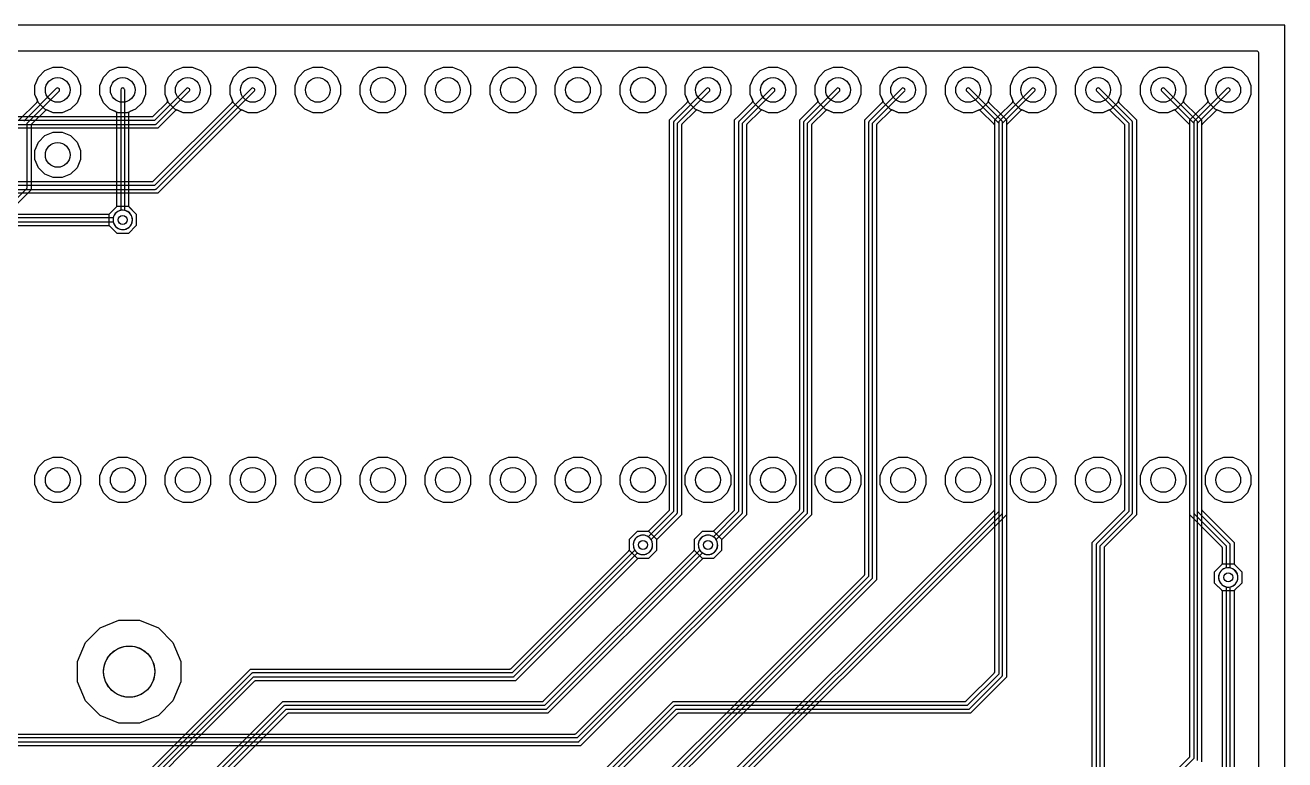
# Model space of a CAD drawing. Header units: millimetres. Extents: x -3 to 112, y -23 to 75.
# Drawn here: x 60.96 to 110.16, y 46.21 to 74.92 of the extents above; entities that cross this region are included whole.
import ezdxf

# ---------------------------------------------------------------- set-up
doc = ezdxf.new("R2010")
doc.units = ezdxf.units.MM

msp = doc.modelspace()

# ---------------------------------------------------------------- linework, layer by layer
at = {"layer": '16_copper'}
for points in [[(109.144, 2.68), (109.144, 73.828), (109.143, 73.833, 0.392588), (109.068, 73.904), (1.092, 73.904)], [(60.731, 71.215), (61.419, 71.902), (61.42, 71.904), (61.421, 71.905, 0.218345), (61.441, 71.965), (61.438, 71.975), (61.436, 71.983, 0.007884), (61.435, 71.985), (61.341, 72.213), (61.341, 72.567), (61.476, 72.894), (61.726, 73.144), (62.053, 73.279), (62.407, 73.279), (62.734, 73.144), (62.984, 72.894), (63.119, 72.567), (63.119, 72.213), (62.984, 71.886), (62.734, 71.636), (62.407, 71.501), (62.053, 71.501), (61.825, 71.595), (61.824, 71.596), (61.822, 71.597, 0.218355), (61.759, 71.592), (61.75, 71.585), (61.744, 71.581, 0.007882), (61.742, 71.579), (61.211, 71.048), (61.206, 71.041), (61.2, 71.034, 0.087651), (61.19, 71.01), (61.19, 71.002), (61.189, 70.994), (61.189, 68.485), (61.032, 68.329), (61.032, 68.329), (57.401, 64.698)], [(80.724, 40.408), (93.729, 53.412), (93.734, 53.419), (93.74, 53.426, 0.087651), (93.75, 53.45), (93.75, 53.458), (93.751, 53.466), (93.751, 71.215), (93.908, 71.371), (94.439, 71.902), (94.44, 71.904), (94.441, 71.905, 0.218356), (94.461, 71.965), (94.458, 71.975), (94.456, 71.983, 0.007894), (94.455, 71.985), (94.361, 72.213), (94.361, 72.567), (94.496, 72.894), (94.746, 73.144), (95.073, 73.279), (95.427, 73.279), (95.754, 73.144), (96.004, 72.894), (96.139, 72.567), (96.139, 72.213), (96.004, 71.886), (95.754, 71.636), (95.427, 71.501), (95.073, 71.501), (94.845, 71.595), (94.844, 71.596), (94.842, 71.597, 0.218355), (94.779, 71.592), (94.77, 71.585), (94.764, 71.581, 0.007896), (94.762, 71.579), (94.231, 71.048), (94.226, 71.041), (94.22, 71.034, 0.087651), (94.21, 71.01), (94.21, 71.002), (94.209, 70.994), (94.209, 53.245), (79.753, 38.79)], [(86.288, 43.431), (98.809, 55.952), (98.814, 55.959), (98.82, 55.966, 0.087651), (98.83, 55.99), (98.83, 55.998), (98.831, 56.006), (98.831, 70.994), (98.83, 71.002), (98.83, 71.011, 0.087654), (98.819, 71.035), (98.814, 71.041), (98.809, 71.048), (98.278, 71.579), (98.276, 71.58), (98.275, 71.581, 0.218356), (98.215, 71.601), (98.205, 71.598), (98.197, 71.596, 0.007894), (98.195, 71.595), (97.967, 71.501), (97.613, 71.501), (97.286, 71.636), (97.036, 71.886), (96.901, 72.213), (96.901, 72.567), (97.036, 72.894), (97.286, 73.144), (97.613, 73.279), (97.967, 73.279), (98.294, 73.144), (98.544, 72.894), (98.679, 72.567), (98.679, 72.213), (98.585, 71.985), (98.584, 71.984), (98.583, 71.982, 0.218355), (98.588, 71.919), (98.595, 71.91), (98.599, 71.904, 0.007896), (98.601, 71.902), (99.132, 71.371), (99.289, 71.215), (99.289, 55.785), (99.132, 55.629), (99.132, 55.629), (86.611, 43.108)], [(102.641, 38.767), (102.641, 54.705), (103.889, 55.952), (103.894, 55.959), (103.9, 55.966, 0.087651), (103.91, 55.99), (103.91, 55.998), (103.911, 56.006), (103.911, 70.994), (103.91, 71.002), (103.91, 71.011, 0.087654), (103.899, 71.035), (103.894, 71.041), (103.889, 71.048), (103.358, 71.579), (103.356, 71.58), (103.355, 71.581, 0.218356), (103.295, 71.601), (103.285, 71.598), (103.277, 71.596, 0.007894), (103.275, 71.595), (103.047, 71.501), (102.693, 71.501), (102.366, 71.636), (102.116, 71.886), (101.981, 72.213), (101.981, 72.567), (102.116, 72.894), (102.366, 73.144), (102.693, 73.279), (103.047, 73.279), (103.374, 73.144), (103.624, 72.894), (103.759, 72.567), (103.759, 72.213), (103.665, 71.985), (103.664, 71.984), (103.663, 71.982, 0.218355), (103.668, 71.919), (103.675, 71.91), (103.679, 71.904, 0.007896), (103.681, 71.902), (104.212, 71.371), (104.369, 71.215), (104.369, 55.785), (103.121, 54.538), (103.116, 54.531), (103.11, 54.524, 0.087651), (103.1, 54.5), (103.1, 54.492), (103.099, 54.484), (103.099, 38.988)], [(57.204, 64.716), (61.014, 68.526), (61.019, 68.533), (61.024, 68.539, 0.087651), (61.034, 68.564), (61.035, 68.571), (61.036, 68.58), (61.036, 71.088), (62.284, 72.336), (62.297, 72.354, 0.866058), (62.176, 72.444), (60.906, 71.174)], [(79.578, 38.83), (94.034, 53.286), (94.039, 53.293), (94.044, 53.299, 0.087651), (94.054, 53.324), (94.055, 53.331), (94.056, 53.34), (94.056, 71.088), (95.304, 72.336), (95.317, 72.354, 0.866058), (95.196, 72.444), (93.926, 71.174), (93.921, 71.167), (93.916, 71.161, 0.087651), (93.906, 71.136), (93.905, 71.129), (93.904, 71.12), (93.904, 53.372), (79.448, 38.916)], [(86.436, 43.148), (99.114, 55.826), (99.119, 55.833), (99.124, 55.839, 0.087651), (99.134, 55.864), (99.135, 55.871), (99.136, 55.88), (99.136, 71.12), (99.135, 71.128), (99.134, 71.137, 0.087654), (99.124, 71.161), (99.119, 71.167), (99.114, 71.174), (97.844, 72.444), (97.826, 72.457, 0.866058), (97.736, 72.336), (98.984, 71.088), (98.984, 55.912), (86.306, 43.234)], [(102.946, 38.894), (102.946, 54.578), (104.194, 55.826), (104.199, 55.833), (104.204, 55.839, 0.087651), (104.214, 55.864), (104.215, 55.871), (104.216, 55.88), (104.216, 71.12), (104.215, 71.128), (104.214, 71.137, 0.087654), (104.204, 71.161), (104.199, 71.167), (104.194, 71.174), (102.924, 72.444), (102.906, 72.457, 0.866058), (102.816, 72.336), (104.064, 71.088), (104.064, 55.912), (102.816, 54.664), (102.811, 54.657), (102.806, 54.651, 0.087651), (102.796, 54.626), (102.795, 54.619), (102.794, 54.61), (102.794, 38.862)], [(57.078, 37.081), (69.755, 49.759), (79.884, 49.759), (79.892, 49.76), (79.901, 49.76, 0.087654), (79.925, 49.771), (79.931, 49.776), (79.938, 49.781), (84.537, 54.38), (84.538, 54.382), (84.539, 54.382), (84.54, 54.385), (84.542, 54.387), (84.548, 54.394, 0.087651), (84.558, 54.418), (84.558, 54.426), (84.559, 54.434), (84.559, 54.83), (84.87, 55.141), (85.31, 55.141), (85.621, 54.83), (85.621, 54.39), (85.31, 54.079), (84.914, 54.079), (84.906, 54.078), (84.897, 54.078, 0.087654), (84.873, 54.067), (84.867, 54.062), (84.86, 54.057), (80.105, 49.301), (69.976, 49.301), (69.968, 49.3), (69.959, 49.3, 0.087654), (69.935, 49.289), (69.929, 49.284), (69.922, 49.279), (57.245, 36.601)], [(62.001, 39.465), (71.025, 48.489), (81.154, 48.489), (81.162, 48.49), (81.171, 48.49, 0.087654), (81.195, 48.501), (81.201, 48.506), (81.208, 48.511), (87.077, 54.38), (87.078, 54.382), (87.079, 54.382), (87.08, 54.385), (87.082, 54.387), (87.088, 54.394, 0.087651), (87.098, 54.418), (87.098, 54.426), (87.099, 54.434), (87.099, 54.83), (87.41, 55.141), (87.85, 55.141), (88.161, 54.83), (88.161, 54.39), (87.85, 54.079), (87.454, 54.079), (87.446, 54.078), (87.437, 54.078, 0.087654), (87.413, 54.067), (87.407, 54.062), (87.4, 54.057), (81.375, 48.031), (71.246, 48.031), (71.238, 48.03), (71.229, 48.03, 0.087654), (71.205, 48.019), (71.199, 48.014), (71.192, 48.009), (62.481, 39.298)], [(57.204, 36.776), (69.882, 49.454), (80.01, 49.454), (80.018, 49.455), (80.027, 49.456, 0.087654), (80.051, 49.466), (80.057, 49.471), (80.064, 49.476), (84.881, 54.294), (84.922, 54.27, 1), (85.258, 54.95), (85.212, 54.969, 0.714262), (84.774, 54.401), (79.978, 49.606), (69.85, 49.606), (69.842, 49.605), (69.833, 49.604, 0.087654), (69.809, 49.594), (69.803, 49.589), (69.796, 49.584), (57.118, 36.906)], [(62.306, 39.338), (71.152, 48.184), (81.28, 48.184), (81.288, 48.185), (81.297, 48.186, 0.087654), (81.321, 48.196), (81.327, 48.201), (81.334, 48.206), (87.421, 54.294), (87.462, 54.27, 1), (87.798, 54.95), (87.752, 54.969, 0.714262), (87.314, 54.401), (81.248, 48.336), (71.12, 48.336), (71.112, 48.335), (71.103, 48.334, 0.087654), (71.079, 48.324), (71.073, 48.319), (71.066, 48.314), (62.176, 39.424)]]:
    msp.add_lwpolyline(points, format="xyb", dxfattribs=at)
for points in [[(64.55, 66.779), (64.239, 67.09), (64.239, 67.53), (64.519, 67.809), (64.524, 67.816), (64.53, 67.823, 0.087651), (64.54, 67.847), (64.54, 67.855), (64.541, 67.863), (64.541, 71.472), (64.541, 71.473), (64.541, 71.475, 0.218346), (64.512, 71.531), (64.503, 71.537), (64.497, 71.541, 0.00789), (64.494, 71.542), (64.266, 71.636), (64.016, 71.886), (63.881, 72.213), (63.881, 72.567), (64.016, 72.894), (64.266, 73.144), (64.593, 73.279), (64.947, 73.279), (65.274, 73.144), (65.524, 72.894), (65.659, 72.567), (65.659, 72.213), (65.524, 71.886), (65.274, 71.636), (65.046, 71.542), (65.044, 71.541), (65.043, 71.541, 0.21835), (65.001, 71.492), (65, 71.482), (64.999, 71.474, 0.007886), (64.999, 71.472), (64.999, 67.863), (65, 67.855), (65, 67.846, 0.087654), (65.011, 67.822), (65.016, 67.816), (65.021, 67.809), (65.301, 67.53), (65.301, 67.09), (64.99, 66.779)], [(107.73, 52.809), (107.419, 53.12), (107.419, 53.56), (107.699, 53.839), (107.704, 53.846), (107.71, 53.853, 0.087651), (107.72, 53.877), (107.72, 53.885), (107.721, 53.893), (107.721, 54.484), (107.72, 54.492), (107.72, 54.501, 0.087654), (107.709, 54.525), (107.704, 54.531), (107.699, 54.538), (106.451, 55.785), (106.451, 70.994), (106.45, 71.002), (106.45, 71.011, 0.087654), (106.439, 71.035), (106.434, 71.041), (106.429, 71.048), (105.898, 71.579), (105.896, 71.58), (105.895, 71.581, 0.218356), (105.835, 71.601), (105.825, 71.598), (105.817, 71.596, 0.007894), (105.815, 71.595), (105.587, 71.501), (105.233, 71.501), (104.906, 71.636), (104.656, 71.886), (104.521, 72.213), (104.521, 72.567), (104.656, 72.894), (104.906, 73.144), (105.233, 73.279), (105.587, 73.279), (105.914, 73.144), (106.164, 72.894), (106.299, 72.567), (106.299, 72.213), (106.205, 71.985), (106.204, 71.984), (106.203, 71.982, 0.218355), (106.208, 71.919), (106.215, 71.91), (106.219, 71.904, 0.007896), (106.221, 71.902), (106.752, 71.371), (106.909, 71.215), (106.909, 56.006), (106.91, 55.998), (106.91, 55.989, 0.087654), (106.921, 55.965), (106.926, 55.959), (106.931, 55.952), (108.179, 54.705), (108.179, 53.893), (108.179, 53.887, 0.000104), (108.179, 53.887), (108.18, 53.885), (108.18, 53.876, 0.087654), (108.191, 53.852), (108.196, 53.846), (108.201, 53.839), (108.481, 53.56), (108.481, 53.12), (108.17, 52.809)], [(64.844, 66.938, 0.818106), (64.846, 67.681), (64.846, 72.39), (64.843, 72.412, 0.866051), (64.694, 72.39), (64.694, 67.681), (64.648, 67.669, 0.876976), (64.795, 66.932)], [(108.024, 52.968, 0.818106), (108.026, 53.711), (108.026, 54.61), (108.025, 54.618), (108.024, 54.627, 0.087654), (108.014, 54.651), (108.009, 54.657), (108.004, 54.664), (106.756, 55.912), (106.756, 71.12), (106.755, 71.128), (106.754, 71.137, 0.087654), (106.744, 71.161), (106.739, 71.167), (106.734, 71.174), (105.464, 72.444), (105.446, 72.457, 0.866058), (105.356, 72.336), (106.604, 71.088), (106.604, 55.88), (106.605, 55.872), (106.606, 55.863, 0.087654), (106.616, 55.839), (106.621, 55.833), (106.626, 55.826), (107.874, 54.578), (107.874, 53.711), (107.828, 53.699, 0.876976), (107.975, 52.962)]]:
    msp.add_lwpolyline(points, format="xyb", close=True, dxfattribs=at)
for points in [[(67.133, 71.501), (66.806, 71.636), (66.556, 71.886), (66.421, 72.213), (66.421, 72.567), (66.556, 72.894), (66.806, 73.144), (67.133, 73.279), (67.487, 73.279), (67.814, 73.144), (68.064, 72.894), (68.199, 72.567), (68.199, 72.213), (68.064, 71.886), (67.814, 71.636), (67.487, 71.501)], [(69.673, 71.501), (69.346, 71.636), (69.096, 71.886), (68.961, 72.213), (68.961, 72.567), (69.096, 72.894), (69.346, 73.144), (69.673, 73.279), (70.027, 73.279), (70.354, 73.144), (70.604, 72.894), (70.739, 72.567), (70.739, 72.213), (70.604, 71.886), (70.354, 71.636), (70.027, 71.501)], [(72.213, 71.501), (71.886, 71.636), (71.636, 71.886), (71.501, 72.213), (71.501, 72.567), (71.636, 72.894), (71.886, 73.144), (72.213, 73.279), (72.567, 73.279), (72.894, 73.144), (73.144, 72.894), (73.279, 72.567), (73.279, 72.213), (73.144, 71.886), (72.894, 71.636), (72.567, 71.501)], [(74.753, 71.501), (74.426, 71.636), (74.176, 71.886), (74.041, 72.213), (74.041, 72.567), (74.176, 72.894), (74.426, 73.144), (74.753, 73.279), (75.107, 73.279), (75.434, 73.144), (75.684, 72.894), (75.819, 72.567), (75.819, 72.213), (75.684, 71.886), (75.434, 71.636), (75.107, 71.501)], [(77.293, 71.501), (76.966, 71.636), (76.716, 71.886), (76.581, 72.213), (76.581, 72.567), (76.716, 72.894), (76.966, 73.144), (77.293, 73.279), (77.647, 73.279), (77.974, 73.144), (78.224, 72.894), (78.359, 72.567), (78.359, 72.213), (78.224, 71.886), (77.974, 71.636), (77.647, 71.501)], [(79.833, 71.501), (79.506, 71.636), (79.256, 71.886), (79.121, 72.213), (79.121, 72.567), (79.256, 72.894), (79.506, 73.144), (79.833, 73.279), (80.187, 73.279), (80.514, 73.144), (80.764, 72.894), (80.899, 72.567), (80.899, 72.213), (80.764, 71.886), (80.514, 71.636), (80.187, 71.501)], [(82.373, 71.501), (82.046, 71.636), (81.796, 71.886), (81.661, 72.213), (81.661, 72.567), (81.796, 72.894), (82.046, 73.144), (82.373, 73.279), (82.727, 73.279), (83.054, 73.144), (83.304, 72.894), (83.439, 72.567), (83.439, 72.213), (83.304, 71.886), (83.054, 71.636), (82.727, 71.501)], [(84.913, 71.501), (84.586, 71.636), (84.336, 71.886), (84.201, 72.213), (84.201, 72.567), (84.336, 72.894), (84.586, 73.144), (84.913, 73.279), (85.267, 73.279), (85.594, 73.144), (85.844, 72.894), (85.979, 72.567), (85.979, 72.213), (85.844, 71.886), (85.594, 71.636), (85.267, 71.501)], [(87.453, 71.501), (87.126, 71.636), (86.876, 71.886), (86.741, 72.213), (86.741, 72.567), (86.876, 72.894), (87.126, 73.144), (87.453, 73.279), (87.807, 73.279), (88.134, 73.144), (88.384, 72.894), (88.519, 72.567), (88.519, 72.213), (88.384, 71.886), (88.134, 71.636), (87.807, 71.501)], [(89.993, 71.501), (89.666, 71.636), (89.416, 71.886), (89.281, 72.213), (89.281, 72.567), (89.416, 72.894), (89.666, 73.144), (89.993, 73.279), (90.347, 73.279), (90.674, 73.144), (90.924, 72.894), (91.059, 72.567), (91.059, 72.213), (90.924, 71.886), (90.674, 71.636), (90.347, 71.501)], [(92.533, 71.501), (92.206, 71.636), (91.956, 71.886), (91.821, 72.213), (91.821, 72.567), (91.956, 72.894), (92.206, 73.144), (92.533, 73.279), (92.887, 73.279), (93.214, 73.144), (93.464, 72.894), (93.599, 72.567), (93.599, 72.213), (93.464, 71.886), (93.214, 71.636), (92.887, 71.501)], [(100.153, 71.501), (99.826, 71.636), (99.576, 71.886), (99.441, 72.213), (99.441, 72.567), (99.576, 72.894), (99.826, 73.144), (100.153, 73.279), (100.507, 73.279), (100.834, 73.144), (101.084, 72.894), (101.219, 72.567), (101.219, 72.213), (101.084, 71.886), (100.834, 71.636), (100.507, 71.501)], [(107.773, 71.501), (107.446, 71.636), (107.196, 71.886), (107.061, 72.213), (107.061, 72.567), (107.196, 72.894), (107.446, 73.144), (107.773, 73.279), (108.127, 73.279), (108.454, 73.144), (108.704, 72.894), (108.839, 72.567), (108.839, 72.213), (108.704, 71.886), (108.454, 71.636), (108.127, 71.501)], [(62.053, 68.961), (61.726, 69.096), (61.476, 69.346), (61.341, 69.673), (61.341, 70.027), (61.476, 70.354), (61.726, 70.604), (62.053, 70.739), (62.407, 70.739), (62.734, 70.604), (62.984, 70.354), (63.119, 70.027), (63.119, 69.673), (62.984, 69.346), (62.734, 69.096), (62.407, 68.961)], [(62.053, 56.261), (61.726, 56.396), (61.476, 56.646), (61.341, 56.973), (61.341, 57.327), (61.476, 57.654), (61.726, 57.904), (62.053, 58.039), (62.407, 58.039), (62.734, 57.904), (62.984, 57.654), (63.119, 57.327), (63.119, 56.973), (62.984, 56.646), (62.734, 56.396), (62.407, 56.261)], [(64.593, 56.261), (64.266, 56.396), (64.016, 56.646), (63.881, 56.973), (63.881, 57.327), (64.016, 57.654), (64.266, 57.904), (64.593, 58.039), (64.947, 58.039), (65.274, 57.904), (65.524, 57.654), (65.659, 57.327), (65.659, 56.973), (65.524, 56.646), (65.274, 56.396), (64.947, 56.261)], [(67.133, 56.261), (66.806, 56.396), (66.556, 56.646), (66.421, 56.973), (66.421, 57.327), (66.556, 57.654), (66.806, 57.904), (67.133, 58.039), (67.487, 58.039), (67.814, 57.904), (68.064, 57.654), (68.199, 57.327), (68.199, 56.973), (68.064, 56.646), (67.814, 56.396), (67.487, 56.261)], [(69.673, 56.261), (69.346, 56.396), (69.096, 56.646), (68.961, 56.973), (68.961, 57.327), (69.096, 57.654), (69.346, 57.904), (69.673, 58.039), (70.027, 58.039), (70.354, 57.904), (70.604, 57.654), (70.739, 57.327), (70.739, 56.973), (70.604, 56.646), (70.354, 56.396), (70.027, 56.261)], [(72.213, 56.261), (71.886, 56.396), (71.636, 56.646), (71.501, 56.973), (71.501, 57.327), (71.636, 57.654), (71.886, 57.904), (72.213, 58.039), (72.567, 58.039), (72.894, 57.904), (73.144, 57.654), (73.279, 57.327), (73.279, 56.973), (73.144, 56.646), (72.894, 56.396), (72.567, 56.261)], [(74.753, 56.261), (74.426, 56.396), (74.176, 56.646), (74.041, 56.973), (74.041, 57.327), (74.176, 57.654), (74.426, 57.904), (74.753, 58.039), (75.107, 58.039), (75.434, 57.904), (75.684, 57.654), (75.819, 57.327), (75.819, 56.973), (75.684, 56.646), (75.434, 56.396), (75.107, 56.261)], [(77.293, 56.261), (76.966, 56.396), (76.716, 56.646), (76.581, 56.973), (76.581, 57.327), (76.716, 57.654), (76.966, 57.904), (77.293, 58.039), (77.647, 58.039), (77.974, 57.904), (78.224, 57.654), (78.359, 57.327), (78.359, 56.973), (78.224, 56.646), (77.974, 56.396), (77.647, 56.261)], [(79.833, 56.261), (79.506, 56.396), (79.256, 56.646), (79.121, 56.973), (79.121, 57.327), (79.256, 57.654), (79.506, 57.904), (79.833, 58.039), (80.187, 58.039), (80.514, 57.904), (80.764, 57.654), (80.899, 57.327), (80.899, 56.973), (80.764, 56.646), (80.514, 56.396), (80.187, 56.261)], [(82.373, 56.261), (82.046, 56.396), (81.796, 56.646), (81.661, 56.973), (81.661, 57.327), (81.796, 57.654), (82.046, 57.904), (82.373, 58.039), (82.727, 58.039), (83.054, 57.904), (83.304, 57.654), (83.439, 57.327), (83.439, 56.973), (83.304, 56.646), (83.054, 56.396), (82.727, 56.261)], [(84.913, 56.261), (84.586, 56.396), (84.336, 56.646), (84.201, 56.973), (84.201, 57.327), (84.336, 57.654), (84.586, 57.904), (84.913, 58.039), (85.267, 58.039), (85.594, 57.904), (85.844, 57.654), (85.979, 57.327), (85.979, 56.973), (85.844, 56.646), (85.594, 56.396), (85.267, 56.261)], [(87.453, 56.261), (87.126, 56.396), (86.876, 56.646), (86.741, 56.973), (86.741, 57.327), (86.876, 57.654), (87.126, 57.904), (87.453, 58.039), (87.807, 58.039), (88.134, 57.904), (88.384, 57.654), (88.519, 57.327), (88.519, 56.973), (88.384, 56.646), (88.134, 56.396), (87.807, 56.261)], [(89.993, 56.261), (89.666, 56.396), (89.416, 56.646), (89.281, 56.973), (89.281, 57.327), (89.416, 57.654), (89.666, 57.904), (89.993, 58.039), (90.347, 58.039), (90.674, 57.904), (90.924, 57.654), (91.059, 57.327), (91.059, 56.973), (90.924, 56.646), (90.674, 56.396), (90.347, 56.261)], [(92.533, 56.261), (92.206, 56.396), (91.956, 56.646), (91.821, 56.973), (91.821, 57.327), (91.956, 57.654), (92.206, 57.904), (92.533, 58.039), (92.887, 58.039), (93.214, 57.904), (93.464, 57.654), (93.599, 57.327), (93.599, 56.973), (93.464, 56.646), (93.214, 56.396), (92.887, 56.261)], [(95.073, 56.261), (94.746, 56.396), (94.496, 56.646), (94.361, 56.973), (94.361, 57.327), (94.496, 57.654), (94.746, 57.904), (95.073, 58.039), (95.427, 58.039), (95.754, 57.904), (96.004, 57.654), (96.139, 57.327), (96.139, 56.973), (96.004, 56.646), (95.754, 56.396), (95.427, 56.261)], [(97.613, 56.261), (97.286, 56.396), (97.036, 56.646), (96.901, 56.973), (96.901, 57.327), (97.036, 57.654), (97.286, 57.904), (97.613, 58.039), (97.967, 58.039), (98.294, 57.904), (98.544, 57.654), (98.679, 57.327), (98.679, 56.973), (98.544, 56.646), (98.294, 56.396), (97.967, 56.261)], [(100.153, 56.261), (99.826, 56.396), (99.576, 56.646), (99.441, 56.973), (99.441, 57.327), (99.576, 57.654), (99.826, 57.904), (100.153, 58.039), (100.507, 58.039), (100.834, 57.904), (101.084, 57.654), (101.219, 57.327), (101.219, 56.973), (101.084, 56.646), (100.834, 56.396), (100.507, 56.261)], [(102.693, 56.261), (102.366, 56.396), (102.116, 56.646), (101.981, 56.973), (101.981, 57.327), (102.116, 57.654), (102.366, 57.904), (102.693, 58.039), (103.047, 58.039), (103.374, 57.904), (103.624, 57.654), (103.759, 57.327), (103.759, 56.973), (103.624, 56.646), (103.374, 56.396), (103.047, 56.261)], [(105.233, 56.261), (104.906, 56.396), (104.656, 56.646), (104.521, 56.973), (104.521, 57.327), (104.656, 57.654), (104.906, 57.904), (105.233, 58.039), (105.587, 58.039), (105.914, 57.904), (106.164, 57.654), (106.299, 57.327), (106.299, 56.973), (106.164, 56.646), (105.914, 56.396), (105.587, 56.261)], [(107.773, 56.261), (107.446, 56.396), (107.196, 56.646), (107.061, 56.973), (107.061, 57.327), (107.196, 57.654), (107.446, 57.904), (107.773, 58.039), (108.127, 58.039), (108.454, 57.904), (108.704, 57.654), (108.839, 57.327), (108.839, 56.973), (108.704, 56.646), (108.454, 56.396), (108.127, 56.261)], [(64.623, 47.641), (63.882, 47.948), (63.315, 48.515), (63.008, 49.256), (63.008, 50.058), (63.315, 50.799), (63.882, 51.366), (64.623, 51.673), (65.425, 51.673), (66.166, 51.366), (66.733, 50.799), (67.04, 50.058), (67.04, 49.256), (66.733, 48.515), (66.166, 47.948), (65.425, 47.641)]]:
    msp.add_lwpolyline(points, close=True, dxfattribs=at)
at = {"layer": '1_copper'}
for points in [[(109.144, 2.68), (109.144, 73.828), (109.143, 73.833, 0.392588), (109.068, 73.904), (43.443, 73.904)], [(29.336, 68.809), (65.914, 68.809), (65.922, 68.81), (65.931, 68.81, 0.087654), (65.955, 68.821), (65.961, 68.826), (65.968, 68.831), (69.039, 71.902), (69.04, 71.904), (69.041, 71.905, 0.218356), (69.061, 71.965), (69.058, 71.975), (69.056, 71.983, 0.007894), (69.055, 71.985), (68.961, 72.213), (68.961, 72.567), (69.096, 72.894), (69.346, 73.144), (69.673, 73.279), (70.027, 73.279), (70.354, 73.144), (70.604, 72.894), (70.739, 72.567), (70.739, 72.213), (70.604, 71.886), (70.354, 71.636), (70.027, 71.501), (69.673, 71.501), (69.445, 71.595), (69.444, 71.596), (69.442, 71.597, 0.218355), (69.379, 71.592), (69.37, 71.585), (69.364, 71.581, 0.007896), (69.362, 71.579), (66.135, 68.351), (29.115, 68.351)], [(41.307, 47.219), (82.424, 47.219), (82.432, 47.22), (82.441, 47.22, 0.087654), (82.465, 47.231), (82.471, 47.236), (82.478, 47.241), (91.189, 55.952), (91.194, 55.959), (91.2, 55.966, 0.087651), (91.21, 55.99), (91.21, 55.998), (91.211, 56.006), (91.211, 71.215), (91.368, 71.371), (91.368, 71.371), (91.899, 71.902), (91.9, 71.904), (91.901, 71.905, 0.218356), (91.921, 71.965), (91.918, 71.975), (91.916, 71.983, 0.007894), (91.915, 71.985), (91.821, 72.213), (91.821, 72.567), (91.956, 72.894), (92.206, 73.144), (92.533, 73.279), (92.887, 73.279), (93.214, 73.144), (93.464, 72.894), (93.599, 72.567), (93.599, 72.213), (93.464, 71.886), (93.214, 71.636), (92.887, 71.501), (92.533, 71.501), (92.305, 71.595), (92.304, 71.596), (92.302, 71.597, 0.218355), (92.239, 71.592), (92.23, 71.585), (92.224, 71.581, 0.007896), (92.222, 71.579), (91.691, 71.048), (91.686, 71.041), (91.68, 71.034, 0.087651), (91.67, 71.01), (91.67, 71.002), (91.669, 70.994), (91.669, 55.785), (82.801, 46.918), (82.801, 46.918), (82.645, 46.761), (41.528, 46.761)], [(52.526, 71.349), (65.914, 71.349), (65.922, 71.35), (65.931, 71.35, 0.087654), (65.955, 71.361), (65.961, 71.366), (65.968, 71.371), (66.499, 71.902), (66.5, 71.904), (66.501, 71.905, 0.218356), (66.521, 71.965), (66.518, 71.975), (66.516, 71.983, 0.007894), (66.515, 71.985), (66.421, 72.213), (66.421, 72.567), (66.556, 72.894), (66.806, 73.144), (67.133, 73.279), (67.487, 73.279), (67.814, 73.144), (68.064, 72.894), (68.199, 72.567), (68.199, 72.213), (68.064, 71.886), (67.814, 71.636), (67.487, 71.501), (67.133, 71.501), (66.905, 71.595), (66.904, 71.596), (66.902, 71.597, 0.218355), (66.839, 71.592), (66.83, 71.585), (66.824, 71.581, 0.007896), (66.822, 71.579), (66.135, 70.891), (45.625, 70.891)], [(83.017, 45.24), (86.265, 48.489), (97.664, 48.489), (97.672, 48.49), (97.681, 48.49, 0.087654), (97.705, 48.501), (97.711, 48.506), (97.718, 48.511), (98.809, 49.602), (98.814, 49.609), (98.82, 49.616, 0.087651), (98.83, 49.64), (98.83, 49.648), (98.831, 49.656), (98.831, 71.215), (98.988, 71.371), (99.519, 71.902), (99.52, 71.904), (99.521, 71.905, 0.218356), (99.541, 71.965), (99.538, 71.975), (99.536, 71.983, 0.007894), (99.535, 71.985), (99.441, 72.213), (99.441, 72.567), (99.576, 72.894), (99.826, 73.144), (100.153, 73.279), (100.507, 73.279), (100.834, 73.144), (101.084, 72.894), (101.219, 72.567), (101.219, 72.213), (101.084, 71.886), (100.834, 71.636), (100.507, 71.501), (100.153, 71.501), (99.925, 71.595), (99.924, 71.596), (99.922, 71.597, 0.218355), (99.859, 71.592), (99.85, 71.585), (99.844, 71.581, 0.007896), (99.842, 71.579), (99.311, 71.048), (99.306, 71.041), (99.3, 71.034, 0.087651), (99.29, 71.01), (99.29, 71.002), (99.289, 70.994), (99.289, 49.435), (97.885, 48.031), (86.486, 48.031), (86.478, 48.03), (86.469, 48.03, 0.087654), (86.445, 48.019), (86.445, 48.019), (86.439, 48.014), (86.432, 48.009), (83.34, 44.917)], [(105.495, 45.366), (106.429, 46.3), (106.432, 46.305), (106.433, 46.305), (106.434, 46.307), (106.434, 46.307), (106.44, 46.314, 0.01577), (106.442, 46.318), (106.444, 46.322), (106.445, 46.324), (106.446, 46.327), (106.449, 46.334, 0.015767), (106.45, 46.338), (106.45, 46.342), (106.451, 46.345), (106.451, 46.349), (106.451, 46.354), (106.451, 71.215), (106.608, 71.371), (107.139, 71.902), (107.14, 71.904), (107.141, 71.905, 0.218356), (107.161, 71.965), (107.158, 71.975), (107.156, 71.983, 0.007894), (107.155, 71.985), (107.061, 72.213), (107.061, 72.567), (107.196, 72.894), (107.446, 73.144), (107.773, 73.279), (108.127, 73.279), (108.454, 73.144), (108.704, 72.894), (108.839, 72.567), (108.839, 72.213), (108.704, 71.886), (108.454, 71.636), (108.127, 71.501), (107.773, 71.501), (107.545, 71.595), (107.544, 71.596), (107.542, 71.597, 0.218355), (107.479, 71.592), (107.47, 71.585), (107.464, 71.581, 0.007896), (107.462, 71.579), (106.931, 71.048), (106.926, 71.041), (106.92, 71.034, 0.087651), (106.91, 71.01), (106.91, 71.002), (106.909, 70.994), (106.909, 46.133)], [(41.434, 46.914), (82.55, 46.914), (82.558, 46.915), (82.567, 46.916, 0.087654), (82.591, 46.926), (82.597, 46.931), (82.604, 46.936), (91.494, 55.826), (91.499, 55.833), (91.504, 55.839, 0.087651), (91.514, 55.864), (91.515, 55.871), (91.516, 55.88), (91.516, 71.088), (92.764, 72.336), (92.777, 72.354, 0.866058), (92.656, 72.444), (91.386, 71.174), (91.381, 71.167), (91.376, 71.161, 0.087651), (91.366, 71.136), (91.365, 71.129), (91.364, 71.12), (91.364, 55.912), (82.518, 47.066), (41.402, 47.066)], [(45.72, 71.044), (66.04, 71.044), (66.048, 71.045), (66.057, 71.046, 0.087654), (66.081, 71.056), (66.087, 71.061), (66.094, 71.066), (67.364, 72.336), (67.377, 72.354, 0.866058), (67.256, 72.444), (66.008, 71.196), (45.752, 71.196)], [(83.071, 44.863), (86.392, 48.184), (97.79, 48.184), (97.798, 48.185), (97.807, 48.186, 0.087654), (97.831, 48.196), (97.837, 48.201), (97.844, 48.206), (99.114, 49.476), (99.119, 49.483), (99.124, 49.489, 0.087651), (99.134, 49.514), (99.135, 49.521), (99.136, 49.53), (99.136, 71.088), (100.384, 72.336), (100.397, 72.354, 0.866058), (100.276, 72.444), (99.006, 71.174), (99.001, 71.167), (98.996, 71.161, 0.087651), (98.986, 71.136), (98.985, 71.129), (98.984, 71.12), (98.984, 49.562), (97.758, 48.336), (86.36, 48.336), (86.352, 48.335), (86.343, 48.334, 0.087654), (86.319, 48.324), (86.313, 48.319), (86.306, 48.314), (82.963, 44.971)], [(106.744, 46.187, 0.087651), (106.754, 46.212), (106.755, 46.219), (106.756, 46.228), (106.756, 71.088), (108.004, 72.336), (108.017, 72.354, 0.866058), (107.896, 72.444), (106.626, 71.174), (106.621, 71.167), (106.616, 71.161, 0.087651), (106.606, 71.136), (106.605, 71.129), (106.604, 71.12), (106.604, 46.26), (105.441, 45.097)], [(4.985, 67.539), (64.217, 67.539), (64.225, 67.54), (64.234, 67.54, 0.087654), (64.258, 67.551), (64.264, 67.556), (64.271, 67.561), (64.55, 67.841), (64.99, 67.841), (65.301, 67.53), (65.301, 67.09), (64.99, 66.779), (64.55, 66.779), (64.271, 67.059), (64.264, 67.064), (64.257, 67.07, 0.087651), (64.233, 67.08), (64.225, 67.08), (64.217, 67.081), (5.206, 67.081)], [(5.112, 67.234), (64.399, 67.234), (64.411, 67.188, 1), (65.129, 67.432), (65.11, 67.478, 0.714263), (64.399, 67.386), (5.08, 67.386)], [(107.721, 28.066), (107.721, 52.787), (107.72, 52.795), (107.72, 52.804, 0.087654), (107.709, 52.828), (107.704, 52.834), (107.699, 52.841), (107.419, 53.12), (107.419, 53.56), (107.73, 53.871), (108.17, 53.871), (108.481, 53.56), (108.481, 53.12), (108.201, 52.841), (108.196, 52.834), (108.19, 52.827, 0.087651), (108.18, 52.803), (108.18, 52.795), (108.179, 52.787), (108.179, 27.845)], [(108.026, 27.94), (108.026, 52.969), (108.072, 52.981, 1), (107.828, 53.699), (107.782, 53.68, 0.714263), (107.874, 52.969), (107.874, 27.972)]]:
    msp.add_lwpolyline(points, format="xyb", dxfattribs=at)
for points in [[(62.053, 71.501), (61.726, 71.636), (61.476, 71.886), (61.341, 72.213), (61.341, 72.567), (61.476, 72.894), (61.726, 73.144), (62.053, 73.279), (62.407, 73.279), (62.734, 73.144), (62.984, 72.894), (63.119, 72.567), (63.119, 72.213), (62.984, 71.886), (62.734, 71.636), (62.407, 71.501)], [(64.593, 71.501), (64.266, 71.636), (64.016, 71.886), (63.881, 72.213), (63.881, 72.567), (64.016, 72.894), (64.266, 73.144), (64.593, 73.279), (64.947, 73.279), (65.274, 73.144), (65.524, 72.894), (65.659, 72.567), (65.659, 72.213), (65.524, 71.886), (65.274, 71.636), (64.947, 71.501)], [(72.213, 71.501), (71.886, 71.636), (71.636, 71.886), (71.501, 72.213), (71.501, 72.567), (71.636, 72.894), (71.886, 73.144), (72.213, 73.279), (72.567, 73.279), (72.894, 73.144), (73.144, 72.894), (73.279, 72.567), (73.279, 72.213), (73.144, 71.886), (72.894, 71.636), (72.567, 71.501)], [(74.753, 71.501), (74.426, 71.636), (74.176, 71.886), (74.041, 72.213), (74.041, 72.567), (74.176, 72.894), (74.426, 73.144), (74.753, 73.279), (75.107, 73.279), (75.434, 73.144), (75.684, 72.894), (75.819, 72.567), (75.819, 72.213), (75.684, 71.886), (75.434, 71.636), (75.107, 71.501)], [(77.293, 71.501), (76.966, 71.636), (76.716, 71.886), (76.581, 72.213), (76.581, 72.567), (76.716, 72.894), (76.966, 73.144), (77.293, 73.279), (77.647, 73.279), (77.974, 73.144), (78.224, 72.894), (78.359, 72.567), (78.359, 72.213), (78.224, 71.886), (77.974, 71.636), (77.647, 71.501)], [(79.833, 71.501), (79.506, 71.636), (79.256, 71.886), (79.121, 72.213), (79.121, 72.567), (79.256, 72.894), (79.506, 73.144), (79.833, 73.279), (80.187, 73.279), (80.514, 73.144), (80.764, 72.894), (80.899, 72.567), (80.899, 72.213), (80.764, 71.886), (80.514, 71.636), (80.187, 71.501)], [(82.373, 71.501), (82.046, 71.636), (81.796, 71.886), (81.661, 72.213), (81.661, 72.567), (81.796, 72.894), (82.046, 73.144), (82.373, 73.279), (82.727, 73.279), (83.054, 73.144), (83.304, 72.894), (83.439, 72.567), (83.439, 72.213), (83.304, 71.886), (83.054, 71.636), (82.727, 71.501)], [(84.913, 71.501), (84.586, 71.636), (84.336, 71.886), (84.201, 72.213), (84.201, 72.567), (84.336, 72.894), (84.586, 73.144), (84.913, 73.279), (85.267, 73.279), (85.594, 73.144), (85.844, 72.894), (85.979, 72.567), (85.979, 72.213), (85.844, 71.886), (85.594, 71.636), (85.267, 71.501)], [(95.073, 71.501), (94.746, 71.636), (94.496, 71.886), (94.361, 72.213), (94.361, 72.567), (94.496, 72.894), (94.746, 73.144), (95.073, 73.279), (95.427, 73.279), (95.754, 73.144), (96.004, 72.894), (96.139, 72.567), (96.139, 72.213), (96.004, 71.886), (95.754, 71.636), (95.427, 71.501)], [(97.613, 71.501), (97.286, 71.636), (97.036, 71.886), (96.901, 72.213), (96.901, 72.567), (97.036, 72.894), (97.286, 73.144), (97.613, 73.279), (97.967, 73.279), (98.294, 73.144), (98.544, 72.894), (98.679, 72.567), (98.679, 72.213), (98.544, 71.886), (98.294, 71.636), (97.967, 71.501)], [(102.693, 71.501), (102.366, 71.636), (102.116, 71.886), (101.981, 72.213), (101.981, 72.567), (102.116, 72.894), (102.366, 73.144), (102.693, 73.279), (103.047, 73.279), (103.374, 73.144), (103.624, 72.894), (103.759, 72.567), (103.759, 72.213), (103.624, 71.886), (103.374, 71.636), (103.047, 71.501)], [(105.233, 71.501), (104.906, 71.636), (104.656, 71.886), (104.521, 72.213), (104.521, 72.567), (104.656, 72.894), (104.906, 73.144), (105.233, 73.279), (105.587, 73.279), (105.914, 73.144), (106.164, 72.894), (106.299, 72.567), (106.299, 72.213), (106.164, 71.886), (105.914, 71.636), (105.587, 71.501)], [(62.053, 68.961), (61.726, 69.096), (61.476, 69.346), (61.341, 69.673), (61.341, 70.027), (61.476, 70.354), (61.726, 70.604), (62.053, 70.739), (62.407, 70.739), (62.734, 70.604), (62.984, 70.354), (63.119, 70.027), (63.119, 69.673), (62.984, 69.346), (62.734, 69.096), (62.407, 68.961)], [(62.053, 56.261), (61.726, 56.396), (61.476, 56.646), (61.341, 56.973), (61.341, 57.327), (61.476, 57.654), (61.726, 57.904), (62.053, 58.039), (62.407, 58.039), (62.734, 57.904), (62.984, 57.654), (63.119, 57.327), (63.119, 56.973), (62.984, 56.646), (62.734, 56.396), (62.407, 56.261)], [(64.593, 56.261), (64.266, 56.396), (64.016, 56.646), (63.881, 56.973), (63.881, 57.327), (64.016, 57.654), (64.266, 57.904), (64.593, 58.039), (64.947, 58.039), (65.274, 57.904), (65.524, 57.654), (65.659, 57.327), (65.659, 56.973), (65.524, 56.646), (65.274, 56.396), (64.947, 56.261)], [(67.133, 56.261), (66.806, 56.396), (66.556, 56.646), (66.421, 56.973), (66.421, 57.327), (66.556, 57.654), (66.806, 57.904), (67.133, 58.039), (67.487, 58.039), (67.814, 57.904), (68.064, 57.654), (68.199, 57.327), (68.199, 56.973), (68.064, 56.646), (67.814, 56.396), (67.487, 56.261)], [(69.673, 56.261), (69.346, 56.396), (69.096, 56.646), (68.961, 56.973), (68.961, 57.327), (69.096, 57.654), (69.346, 57.904), (69.673, 58.039), (70.027, 58.039), (70.354, 57.904), (70.604, 57.654), (70.739, 57.327), (70.739, 56.973), (70.604, 56.646), (70.354, 56.396), (70.027, 56.261)], [(72.213, 56.261), (71.886, 56.396), (71.636, 56.646), (71.501, 56.973), (71.501, 57.327), (71.636, 57.654), (71.886, 57.904), (72.213, 58.039), (72.567, 58.039), (72.894, 57.904), (73.144, 57.654), (73.279, 57.327), (73.279, 56.973), (73.144, 56.646), (72.894, 56.396), (72.567, 56.261)], [(74.753, 56.261), (74.426, 56.396), (74.176, 56.646), (74.041, 56.973), (74.041, 57.327), (74.176, 57.654), (74.426, 57.904), (74.753, 58.039), (75.107, 58.039), (75.434, 57.904), (75.684, 57.654), (75.819, 57.327), (75.819, 56.973), (75.684, 56.646), (75.434, 56.396), (75.107, 56.261)], [(77.293, 56.261), (76.966, 56.396), (76.716, 56.646), (76.581, 56.973), (76.581, 57.327), (76.716, 57.654), (76.966, 57.904), (77.293, 58.039), (77.647, 58.039), (77.974, 57.904), (78.224, 57.654), (78.359, 57.327), (78.359, 56.973), (78.224, 56.646), (77.974, 56.396), (77.647, 56.261)], [(79.833, 56.261), (79.506, 56.396), (79.256, 56.646), (79.121, 56.973), (79.121, 57.327), (79.256, 57.654), (79.506, 57.904), (79.833, 58.039), (80.187, 58.039), (80.514, 57.904), (80.764, 57.654), (80.899, 57.327), (80.899, 56.973), (80.764, 56.646), (80.514, 56.396), (80.187, 56.261)], [(82.373, 56.261), (82.046, 56.396), (81.796, 56.646), (81.661, 56.973), (81.661, 57.327), (81.796, 57.654), (82.046, 57.904), (82.373, 58.039), (82.727, 58.039), (83.054, 57.904), (83.304, 57.654), (83.439, 57.327), (83.439, 56.973), (83.304, 56.646), (83.054, 56.396), (82.727, 56.261)], [(84.913, 56.261), (84.586, 56.396), (84.336, 56.646), (84.201, 56.973), (84.201, 57.327), (84.336, 57.654), (84.586, 57.904), (84.913, 58.039), (85.267, 58.039), (85.594, 57.904), (85.844, 57.654), (85.979, 57.327), (85.979, 56.973), (85.844, 56.646), (85.594, 56.396), (85.267, 56.261)], [(87.453, 56.261), (87.126, 56.396), (86.876, 56.646), (86.741, 56.973), (86.741, 57.327), (86.876, 57.654), (87.126, 57.904), (87.453, 58.039), (87.807, 58.039), (88.134, 57.904), (88.384, 57.654), (88.519, 57.327), (88.519, 56.973), (88.384, 56.646), (88.134, 56.396), (87.807, 56.261)], [(89.993, 56.261), (89.666, 56.396), (89.416, 56.646), (89.281, 56.973), (89.281, 57.327), (89.416, 57.654), (89.666, 57.904), (89.993, 58.039), (90.347, 58.039), (90.674, 57.904), (90.924, 57.654), (91.059, 57.327), (91.059, 56.973), (90.924, 56.646), (90.674, 56.396), (90.347, 56.261)], [(92.533, 56.261), (92.206, 56.396), (91.956, 56.646), (91.821, 56.973), (91.821, 57.327), (91.956, 57.654), (92.206, 57.904), (92.533, 58.039), (92.887, 58.039), (93.214, 57.904), (93.464, 57.654), (93.599, 57.327), (93.599, 56.973), (93.464, 56.646), (93.214, 56.396), (92.887, 56.261)], [(95.073, 56.261), (94.746, 56.396), (94.496, 56.646), (94.361, 56.973), (94.361, 57.327), (94.496, 57.654), (94.746, 57.904), (95.073, 58.039), (95.427, 58.039), (95.754, 57.904), (96.004, 57.654), (96.139, 57.327), (96.139, 56.973), (96.004, 56.646), (95.754, 56.396), (95.427, 56.261)], [(97.613, 56.261), (97.286, 56.396), (97.036, 56.646), (96.901, 56.973), (96.901, 57.327), (97.036, 57.654), (97.286, 57.904), (97.613, 58.039), (97.967, 58.039), (98.294, 57.904), (98.544, 57.654), (98.679, 57.327), (98.679, 56.973), (98.544, 56.646), (98.294, 56.396), (97.967, 56.261)], [(100.153, 56.261), (99.826, 56.396), (99.576, 56.646), (99.441, 56.973), (99.441, 57.327), (99.576, 57.654), (99.826, 57.904), (100.153, 58.039), (100.507, 58.039), (100.834, 57.904), (101.084, 57.654), (101.219, 57.327), (101.219, 56.973), (101.084, 56.646), (100.834, 56.396), (100.507, 56.261)], [(102.693, 56.261), (102.366, 56.396), (102.116, 56.646), (101.981, 56.973), (101.981, 57.327), (102.116, 57.654), (102.366, 57.904), (102.693, 58.039), (103.047, 58.039), (103.374, 57.904), (103.624, 57.654), (103.759, 57.327), (103.759, 56.973), (103.624, 56.646), (103.374, 56.396), (103.047, 56.261)], [(105.233, 56.261), (104.906, 56.396), (104.656, 56.646), (104.521, 56.973), (104.521, 57.327), (104.656, 57.654), (104.906, 57.904), (105.233, 58.039), (105.587, 58.039), (105.914, 57.904), (106.164, 57.654), (106.299, 57.327), (106.299, 56.973), (106.164, 56.646), (105.914, 56.396), (105.587, 56.261)], [(107.773, 56.261), (107.446, 56.396), (107.196, 56.646), (107.061, 56.973), (107.061, 57.327), (107.196, 57.654), (107.446, 57.904), (107.773, 58.039), (108.127, 58.039), (108.454, 57.904), (108.704, 57.654), (108.839, 57.327), (108.839, 56.973), (108.704, 56.646), (108.454, 56.396), (108.127, 56.261)], [(64.623, 47.641), (63.882, 47.948), (63.315, 48.515), (63.008, 49.256), (63.008, 50.058), (63.315, 50.799), (63.882, 51.366), (64.623, 51.673), (65.425, 51.673), (66.166, 51.366), (66.733, 50.799), (67.04, 50.058), (67.04, 49.256), (66.733, 48.515), (66.166, 47.948), (65.425, 47.641)]]:
    msp.add_lwpolyline(points, close=True, dxfattribs=at)
for points in [[(84.87, 54.079), (84.559, 54.39), (84.559, 54.83), (84.87, 55.141), (85.266, 55.141), (85.274, 55.142), (85.283, 55.142, 0.087654), (85.307, 55.153), (85.313, 55.158), (85.32, 55.163), (86.109, 55.952), (86.114, 55.959), (86.12, 55.966, 0.087651), (86.13, 55.99), (86.13, 55.998), (86.131, 56.006), (86.131, 71.215), (86.288, 71.371), (86.819, 71.902), (86.82, 71.904), (86.821, 71.905, 0.218356), (86.841, 71.965), (86.838, 71.975), (86.836, 71.983, 0.007894), (86.835, 71.985), (86.741, 72.213), (86.741, 72.567), (86.876, 72.894), (87.126, 73.144), (87.453, 73.279), (87.807, 73.279), (88.134, 73.144), (88.384, 72.894), (88.519, 72.567), (88.519, 72.213), (88.384, 71.886), (88.134, 71.636), (87.807, 71.501), (87.453, 71.501), (87.225, 71.595), (87.224, 71.596), (87.222, 71.597, 0.218355), (87.159, 71.592), (87.15, 71.585), (87.144, 71.581, 0.007896), (87.142, 71.579), (86.611, 71.048), (86.606, 71.041), (86.6, 71.034, 0.087651), (86.59, 71.01), (86.59, 71.002), (86.589, 70.994), (86.589, 55.785), (85.643, 54.84), (85.638, 54.833), (85.632, 54.826, 0.087651), (85.622, 54.802), (85.622, 54.794), (85.621, 54.786), (85.621, 54.39), (85.31, 54.079)], [(87.41, 54.079), (87.099, 54.39), (87.099, 54.83), (87.41, 55.141), (87.806, 55.141), (87.814, 55.142), (87.823, 55.142, 0.087654), (87.847, 55.153), (87.853, 55.158), (87.86, 55.163), (88.649, 55.952), (88.654, 55.959), (88.66, 55.966, 0.087651), (88.67, 55.99), (88.67, 55.998), (88.671, 56.006), (88.671, 71.215), (88.828, 71.371), (89.359, 71.902), (89.36, 71.904), (89.361, 71.905, 0.218356), (89.381, 71.965), (89.378, 71.975), (89.376, 71.983, 0.007894), (89.375, 71.985), (89.281, 72.213), (89.281, 72.567), (89.416, 72.894), (89.666, 73.144), (89.993, 73.279), (90.347, 73.279), (90.674, 73.144), (90.924, 72.894), (91.059, 72.567), (91.059, 72.213), (90.924, 71.886), (90.674, 71.636), (90.347, 71.501), (89.993, 71.501), (89.765, 71.595), (89.764, 71.596), (89.762, 71.597, 0.218355), (89.699, 71.592), (89.69, 71.585), (89.684, 71.581, 0.007896), (89.682, 71.579), (89.151, 71.048), (89.146, 71.041), (89.14, 71.034, 0.087651), (89.13, 71.01), (89.13, 71.002), (89.129, 70.994), (89.129, 55.785), (88.183, 54.84), (88.178, 54.833), (88.172, 54.826, 0.087651), (88.162, 54.802), (88.162, 54.794), (88.161, 54.786), (88.161, 54.39), (87.85, 54.079)], [(66.048, 68.505), (66.057, 68.506, 0.087654), (66.081, 68.516), (66.087, 68.521), (66.094, 68.526), (69.904, 72.336), (69.917, 72.354, 0.866058), (69.796, 72.444), (66.008, 68.656), (29.242, 68.656), (25.454, 72.444), (25.436, 72.457, 0.866058), (25.346, 72.336), (29.156, 68.526), (29.163, 68.521), (29.169, 68.516, 0.087651), (29.194, 68.506), (29.201, 68.505), (29.21, 68.504), (66.04, 68.504)], [(85.164, 54.238, 0.532534), (85.406, 54.819), (86.414, 55.826), (86.419, 55.833), (86.424, 55.839, 0.087651), (86.434, 55.864), (86.435, 55.871), (86.436, 55.88), (86.436, 71.088), (87.684, 72.336), (87.697, 72.354, 0.866058), (87.576, 72.444), (86.306, 71.174), (86.301, 71.167), (86.296, 71.161, 0.087651), (86.286, 71.136), (86.285, 71.129), (86.284, 71.12), (86.284, 55.912), (85.299, 54.926), (85.258, 54.95, 1), (84.922, 54.27), (84.968, 54.251, 0.09849), (85.115, 54.232)], [(87.704, 54.238, 0.532534), (87.946, 54.819), (88.954, 55.826), (88.959, 55.833), (88.964, 55.839, 0.087651), (88.974, 55.864), (88.975, 55.871), (88.976, 55.88), (88.976, 71.088), (90.224, 72.336), (90.237, 72.354, 0.866058), (90.116, 72.444), (88.846, 71.174), (88.841, 71.167), (88.836, 71.161, 0.087651), (88.826, 71.136), (88.825, 71.129), (88.824, 71.12), (88.824, 55.912), (87.839, 54.926), (87.798, 54.95, 1), (87.462, 54.27), (87.508, 54.251, 0.09849), (87.655, 54.232)]]:
    msp.add_lwpolyline(points, format="xyb", close=True, dxfattribs=at)
at = {"layer": 'drills_NPTH'}
msp.add_circle((65.024, 49.657), 1, dxfattribs=at)
at = {"layer": 'drills_PTH'}
for centre in [(62.23, 72.39), (64.77, 72.39), (67.31, 72.39), (69.85, 72.39), (72.39, 72.39), (74.93, 72.39), (77.47, 72.39), (80.01, 72.39), (82.55, 72.39), (85.09, 72.39), (87.63, 72.39), (90.17, 72.39), (92.71, 72.39), (95.25, 72.39), (97.79, 72.39), (100.33, 72.39), (102.87, 72.39), (105.41, 72.39), (107.95, 72.39), (62.23, 69.85), (62.23, 57.15), (64.77, 57.15), (67.31, 57.15), (69.85, 57.15), (72.39, 57.15), (74.93, 57.15), (77.47, 57.15), (80.01, 57.15), (82.55, 57.15), (85.09, 57.15), (87.63, 57.15), (90.17, 57.15), (92.71, 57.15), (95.25, 57.15), (97.79, 57.15), (100.33, 57.15), (102.87, 57.15), (105.41, 57.15), (107.95, 57.15)]:
    msp.add_circle(centre, 0.483, dxfattribs=at)
at = {"layer": 'drills_via_1_16'}
for centre in [(64.77, 67.31), (85.09, 54.61), (87.63, 54.61), (107.95, 53.34)]:
    msp.add_circle(centre, 0.175, dxfattribs=at)
at = {"layer": 'holes'}
msp.add_lwpolyline([(66.024, 49.613), (66.016, 49.526), (66.001, 49.44), (65.979, 49.356), (65.949, 49.274), (65.912, 49.195), (65.868, 49.119), (65.818, 49.048), (65.762, 48.981), (65.7, 48.919), (65.633, 48.863), (65.562, 48.813), (65.486, 48.769), (65.407, 48.732), (65.325, 48.702), (65.241, 48.68), (65.155, 48.665), (65.068, 48.657), (64.98, 48.657), (64.893, 48.665), (64.807, 48.68), (64.723, 48.702), (64.641, 48.732), (64.562, 48.769), (64.486, 48.813), (64.415, 48.863), (64.348, 48.919), (64.286, 48.981), (64.23, 49.048), (64.18, 49.119), (64.136, 49.195), (64.099, 49.274), (64.069, 49.356), (64.047, 49.44), (64.032, 49.526), (64.024, 49.613), (64.024, 49.701), (64.032, 49.788), (64.047, 49.874), (64.069, 49.958), (64.099, 50.04), (64.136, 50.119), (64.18, 50.195), (64.23, 50.266), (64.286, 50.333), (64.348, 50.395), (64.415, 50.451), (64.486, 50.501), (64.562, 50.545), (64.641, 50.582), (64.723, 50.612), (64.807, 50.634), (64.893, 50.649), (64.98, 50.657), (65.068, 50.657), (65.155, 50.649), (65.241, 50.634), (65.325, 50.612), (65.407, 50.582), (65.486, 50.545), (65.562, 50.501), (65.633, 50.451), (65.7, 50.395), (65.762, 50.333), (65.818, 50.266), (65.868, 50.195), (65.912, 50.119), (65.949, 50.04), (65.979, 49.958), (66.001, 49.874), (66.016, 49.788), (66.024, 49.701), (66.024, 49.613)], close=True, dxfattribs=at)
at = {"layer": 'outline'}
msp.add_lwpolyline([(0, 0), (110.16, 0), (110.16, 74.92), (0, 74.92), (0, 0)], close=True, dxfattribs=at)

doc.saveas('drawing.dxf')
